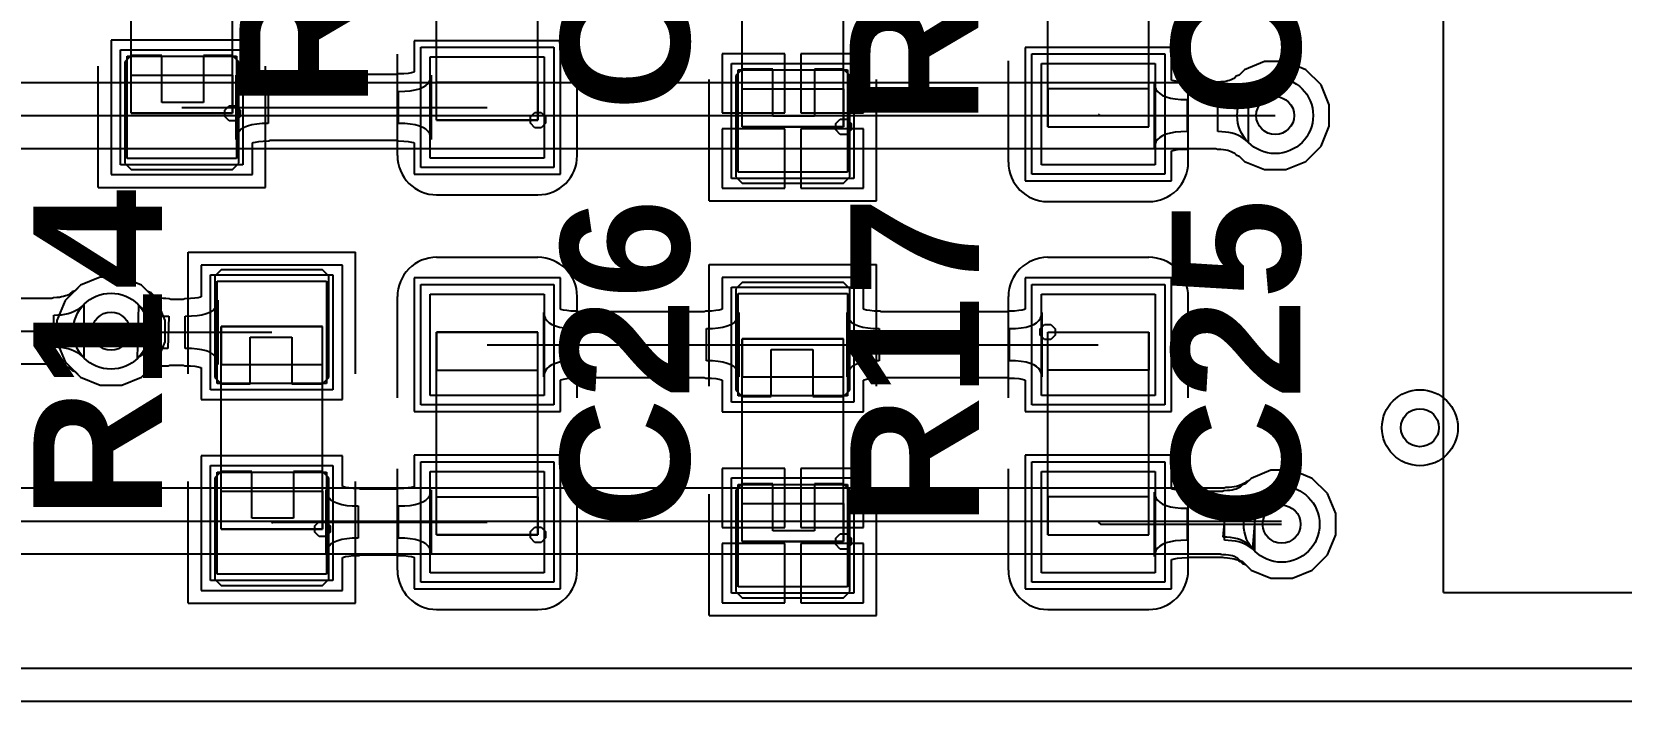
# Model space of a CAD drawing. Extents: x -53 to 82, y -68 to 38.
# Drawn here: x 44.79 to 57.34, y 0 to 5.28 of the extents above; entities that cross this region are included whole.
import ezdxf

# ---------------------------------------------------------------- set-up
doc = ezdxf.new("R2010")
doc.units = 0
for name, color, linetype in [('BOTTOM_LAYER', 5, 'CONTINUOUS'), ('KEEP-OUT_LAYER', 6, 'CONTINUOUS'), ('MECHANICAL_15', 56, 'CONTINUOUS'), ('TOP_LAYER', 1, 'CONTINUOUS'), ('TOP_OVERLAY', 2, 'CONTINUOUS'), ('TOP_PASTE', 8, 'CONTINUOUS'), ('TOP_SOLDER', 216, 'CONTINUOUS')]:
    doc.layers.add(name, color=color, linetype=linetype)
doc.styles.add('ARIAL_BOLD', font='', dxfattribs={"height": 0.2})
doc.styles.get('ARIAL_BOLD').set_extended_font_data('Arial', bold=True)

msp = doc.modelspace()

# ---------------------------------------------------------------- linework, layer by layer
at = {"layer": 'BOTTOM_LAYER'}
for p, q in [((54.525, 5.05), (54.368, 4.985)), ((54.695, 5.05), (54.525, 5.05)), ((54.852, 4.985), (54.695, 5.05)), ((54.236, 4.896), (54.22, 4.892)), ((54.25, 4.9), (54.236, 4.896)), ((54.262, 4.905), (54.25, 4.9)), ((54.273, 4.911), (54.262, 4.905)), ((54.282, 4.916), (54.273, 4.911)), ((54.29, 4.922), (54.282, 4.916)), ((54.302, 4.934), (54.29, 4.922)), ((54.326, 4.942), (54.302, 4.934)), ((54.368, 4.985), (54.326, 4.942)), ((54.972, 4.865), (54.852, 4.985)), ((54.142, 4.882), (31.039, 4.882)), ((54.154, 4.887), (54.142, 4.882)), ((54.181, 4.888), (54.154, 4.887)), ((54.202, 4.89), (54.181, 4.888)), ((54.22, 4.892), (54.202, 4.89)), ((54.271, 4.763), (54.296, 4.771)), ((54.296, 4.771), (54.319, 4.78)), ((54.319, 4.78), (54.34, 4.79)), ((54.34, 4.79), (54.36, 4.803)), ((54.36, 4.803), (54.379, 4.817)), ((54.379, 4.817), (54.396, 4.833)), ((54.396, 4.833), (54.396, 4.413)), ((55.037, 4.708), (54.972, 4.865)), ((54.158, 4.75), (54.189, 4.751)), ((54.158, 4.496), (54.158, 4.75)), ((54.189, 4.751), (54.218, 4.753)), ((54.218, 4.753), (54.245, 4.757)), ((54.245, 4.757), (54.271, 4.763)), ((55.037, 4.538), (55.037, 4.708)), ((30.277, 4.623), (54.61, 4.623)), ((54.972, 4.381), (55.037, 4.538)), ((54.189, 4.495), (54.158, 4.496)), ((54.218, 4.492), (54.189, 4.495)), ((54.245, 4.488), (54.218, 4.492)), ((54.271, 4.483), (54.245, 4.488)), ((54.296, 4.475), (54.271, 4.483)), ((54.319, 4.466), (54.296, 4.475)), ((54.34, 4.455), (54.319, 4.466)), ((54.36, 4.443), (54.34, 4.455)), ((54.379, 4.429), (54.36, 4.443)), ((54.396, 4.413), (54.379, 4.429)), ((31.039, 4.364), (54.142, 4.364)), ((54.142, 4.364), (54.154, 4.358)), ((54.154, 4.358), (54.181, 4.358)), ((54.181, 4.358), (54.202, 4.356)), ((54.202, 4.356), (54.22, 4.353)), ((54.22, 4.353), (54.236, 4.35)), ((54.236, 4.35), (54.25, 4.345)), ((54.25, 4.345), (54.262, 4.34)), ((54.262, 4.34), (54.273, 4.335)), ((54.273, 4.335), (54.282, 4.329)), ((54.282, 4.329), (54.29, 4.323)), ((54.29, 4.323), (54.302, 4.312)), ((54.302, 4.312), (54.326, 4.303)), ((54.326, 4.303), (54.368, 4.261)), ((54.852, 4.261), (54.972, 4.381)), ((54.368, 4.261), (54.525, 4.196)), ((54.525, 4.196), (54.695, 4.196)), ((54.695, 4.196), (54.852, 4.261)), ((45.173, 3.283), (45.131, 3.24)), ((45.33, 3.348), (45.173, 3.283)), ((45.5, 3.348), (45.33, 3.348)), ((45.657, 3.283), (45.5, 3.348)), ((45.777, 3.163), (45.657, 3.283)), ((44.947, 3.18), (38.379, 3.18)), ((44.96, 3.185), (44.947, 3.18)), ((44.986, 3.186), (44.96, 3.185)), ((45.007, 3.188), (44.986, 3.186)), ((45.025, 3.191), (45.007, 3.188)), ((45.041, 3.194), (45.025, 3.191)), ((45.055, 3.199), (45.041, 3.194)), ((45.068, 3.203), (45.055, 3.199)), ((45.078, 3.209), (45.068, 3.203)), ((45.087, 3.214), (45.078, 3.209)), ((45.095, 3.221), (45.087, 3.214)), ((45.108, 3.232), (45.095, 3.221)), ((45.131, 3.24), (45.108, 3.232)), ((45.842, 3.006), (45.777, 3.163)), ((44.963, 3.048), (44.994, 3.049)), ((44.963, 2.794), (44.963, 3.048)), ((44.994, 3.049), (45.023, 3.051)), ((45.023, 3.051), (45.05, 3.055)), ((45.05, 3.055), (45.076, 3.061)), ((45.076, 3.061), (45.101, 3.069)), ((45.101, 3.069), (45.124, 3.078)), ((45.124, 3.078), (45.145, 3.089)), ((45.145, 3.089), (45.165, 3.101)), ((45.165, 3.101), (45.184, 3.115)), ((45.184, 3.115), (45.201, 3.131)), ((45.201, 3.131), (45.201, 2.711)), ((38.379, 2.921), (45.415, 2.921)), ((45.842, 2.836), (45.842, 3.006)), ((44.994, 2.793), (44.963, 2.794)), ((45.023, 2.791), (44.994, 2.793)), ((45.05, 2.787), (45.023, 2.791)), ((45.076, 2.781), (45.05, 2.787)), ((45.101, 2.773), (45.076, 2.781)), ((45.124, 2.764), (45.101, 2.773)), ((45.145, 2.753), (45.124, 2.764)), ((45.777, 2.679), (45.842, 2.836)), ((38.583, 2.662), (44.947, 2.662)), ((44.947, 2.662), (44.96, 2.657)), ((44.96, 2.657), (44.986, 2.656)), ((44.986, 2.656), (45.007, 2.654)), ((45.007, 2.654), (45.025, 2.651)), ((45.025, 2.651), (45.041, 2.648)), ((45.041, 2.648), (45.055, 2.643)), ((45.055, 2.643), (45.068, 2.639)), ((45.068, 2.639), (45.078, 2.633)), ((45.165, 2.741), (45.145, 2.753)), ((45.184, 2.727), (45.165, 2.741)), ((45.201, 2.711), (45.184, 2.727)), ((45.657, 2.559), (45.777, 2.679)), ((45.078, 2.633), (45.087, 2.628)), ((45.087, 2.628), (45.095, 2.621)), ((45.095, 2.621), (45.108, 2.61)), ((45.108, 2.61), (45.131, 2.602)), ((45.131, 2.602), (45.173, 2.559)), ((45.173, 2.559), (45.33, 2.494)), ((45.5, 2.494), (45.657, 2.559)), ((45.33, 2.494), (45.5, 2.494)), ((54.419, 1.759), (54.397, 1.737)), ((54.576, 1.824), (54.419, 1.759)), ((54.746, 1.824), (54.576, 1.824)), ((54.903, 1.759), (54.746, 1.824)), ((55.023, 1.639), (54.903, 1.759)), ((54.207, 1.681), (27.595, 1.681)), ((54.219, 1.687), (54.207, 1.681)), ((54.246, 1.687), (54.219, 1.687)), ((54.267, 1.689), (54.246, 1.687)), ((54.287, 1.692), (54.267, 1.689)), ((54.305, 1.695), (54.287, 1.692)), ((54.32, 1.7), (54.305, 1.695)), ((54.334, 1.704), (54.32, 1.7)), ((54.346, 1.71), (54.334, 1.704)), ((54.357, 1.716), (54.346, 1.71)), ((54.367, 1.722), (54.357, 1.716)), ((54.38, 1.732), (54.367, 1.722)), ((54.397, 1.737), (54.38, 1.732)), ((55.088, 1.482), (55.023, 1.639)), ((54.199, 1.295), (54.222, 1.549)), ((54.222, 1.549), (54.253, 1.55)), ((54.253, 1.55), (54.282, 1.552)), ((54.282, 1.552), (54.31, 1.556)), ((54.31, 1.556), (54.336, 1.561)), ((54.336, 1.561), (54.361, 1.568)), ((54.361, 1.568), (54.384, 1.576)), ((54.384, 1.576), (54.407, 1.586)), ((54.407, 1.586), (54.428, 1.597)), ((54.428, 1.597), (54.447, 1.61)), ((54.465, 1.624), (54.43, 1.206)), ((54.447, 1.61), (54.465, 1.624)), ((27.488, 1.422), (54.661, 1.422)), ((55.088, 1.312), (55.088, 1.482)), ((54.229, 1.295), (54.199, 1.295)), ((54.258, 1.292), (54.229, 1.295)), ((54.285, 1.287), (54.258, 1.292)), ((54.311, 1.281), (54.285, 1.287)), ((54.335, 1.273), (54.311, 1.281)), ((54.357, 1.263), (54.335, 1.273)), ((54.378, 1.252), (54.357, 1.263)), ((55.023, 1.155), (55.088, 1.312)), ((27.488, 1.163), (54.176, 1.163)), ((54.176, 1.163), (54.186, 1.159)), ((54.186, 1.159), (54.19, 1.16)), ((54.19, 1.16), (54.195, 1.158)), ((54.195, 1.158), (54.221, 1.157)), ((54.221, 1.157), (54.241, 1.155)), ((54.241, 1.155), (54.258, 1.153)), ((54.258, 1.153), (54.273, 1.149)), ((54.273, 1.149), (54.285, 1.145)), ((54.285, 1.145), (54.295, 1.14)), ((54.295, 1.14), (54.304, 1.135)), ((54.304, 1.135), (54.311, 1.13)), ((54.311, 1.13), (54.318, 1.125)), ((54.397, 1.238), (54.378, 1.252)), ((54.414, 1.223), (54.397, 1.238)), ((54.43, 1.206), (54.414, 1.223)), ((54.903, 1.035), (55.023, 1.155)), ((54.318, 1.125), (54.328, 1.113)), ((54.328, 1.113), (54.352, 1.102)), ((54.352, 1.102), (54.419, 1.035)), ((54.419, 1.035), (54.576, 0.97)), ((54.746, 0.97), (54.903, 1.035)), ((54.576, 0.97), (54.746, 0.97)), ((78.551, 0.259), (8.331, 0.259))]:
    msp.add_line(p, q, dxfattribs=at)
for centre, radius in [((54.61, 4.623), 0.3), ((54.61, 4.623), 0.15), ((45.415, 2.921), 0.3), ((45.415, 2.921), 0.15), ((55.753, 2.159), 0.3), ((55.753, 2.159), 0.15), ((54.661, 1.397), 0.3), ((54.661, 1.397), 0.15)]:
    msp.add_circle(centre, radius, dxfattribs=at)
at = {"layer": 'KEEP-OUT_LAYER'}
msp.add_line((3.022, 0), (78.551, 0), dxfattribs=at)
at = {"layer": 'MECHANICAL_15'}
for p, q in [((45.574, 4.641), (45.574, 6.241)), ((46.374, 4.641), (46.374, 6.241)), ((47.987, 4.587), (47.987, 6.187)), ((48.787, 4.587), (48.787, 6.187)), ((50.4, 4.534), (50.4, 6.134)), ((51.2, 4.534), (51.2, 6.134)), ((52.813, 4.534), (52.813, 6.134)), ((53.613, 4.534), (53.613, 6.134)), ((45.574, 4.641), (45.574, 4.941)), ((45.574, 4.941), (46.374, 4.941)), ((46.374, 4.941), (46.374, 4.641)), ((47.987, 4.587), (47.987, 4.887)), ((47.987, 4.887), (48.787, 4.887)), ((48.787, 4.887), (48.787, 4.587)), ((50.4, 4.534), (50.4, 4.834)), ((50.4, 4.834), (51.2, 4.834)), ((51.2, 4.834), (51.2, 4.534)), ((53.613, 4.834), (52.813, 4.834)), ((52.813, 4.834), (52.813, 4.534)), ((53.613, 4.534), (53.613, 4.834)), ((46.314, 4.665), (46.349, 4.701)), ((46.314, 4.616), (46.314, 4.665)), ((46.349, 4.701), (46.374, 4.701)), ((46.374, 4.701), (46.374, 4.701)), ((46.374, 4.701), (46.399, 4.701)), ((46.399, 4.701), (46.434, 4.665)), ((46.434, 4.665), (46.434, 4.616)), ((48.727, 4.612), (48.762, 4.647)), ((48.762, 4.647), (48.787, 4.647)), ((48.787, 4.647), (48.787, 4.647)), ((48.787, 4.647), (48.812, 4.647)), ((48.812, 4.647), (48.847, 4.612)), ((45.574, 4.641), (46.374, 4.641)), ((46.374, 4.641), (45.574, 4.641)), ((46.349, 4.581), (46.314, 4.616)), ((46.374, 4.581), (46.349, 4.581)), ((46.374, 4.641), (46.374, 4.641)), ((46.399, 4.581), (46.374, 4.581)), ((46.434, 4.616), (46.399, 4.581)), ((47.987, 4.587), (48.787, 4.587)), ((48.787, 4.587), (47.987, 4.587)), ((48.727, 4.562), (48.727, 4.612)), ((48.762, 4.527), (48.727, 4.562)), ((48.787, 4.527), (48.762, 4.527)), ((48.787, 4.587), (48.787, 4.587)), ((48.812, 4.527), (48.787, 4.527)), ((48.847, 4.562), (48.812, 4.527)), ((48.847, 4.612), (48.847, 4.562)), ((50.4, 4.534), (51.2, 4.534)), ((51.2, 4.534), (50.4, 4.534)), ((51.14, 4.559), (51.175, 4.594)), ((51.14, 4.509), (51.14, 4.559)), ((51.175, 4.594), (51.2, 4.594)), ((51.2, 4.594), (51.2, 4.594)), ((51.2, 4.594), (51.225, 4.594)), ((51.2, 4.534), (51.2, 4.534)), ((51.225, 4.594), (51.26, 4.559)), ((51.26, 4.559), (51.26, 4.509)), ((52.813, 4.534), (53.613, 4.534)), ((52.813, 4.534), (52.813, 4.534)), ((52.813, 4.534), (53.613, 4.534)), ((51.175, 4.474), (51.14, 4.509)), ((51.2, 4.474), (51.175, 4.474)), ((51.225, 4.474), (51.2, 4.474)), ((51.26, 4.509), (51.225, 4.474)), ((46.285, 2.959), (47.085, 2.959)), ((46.285, 1.359), (46.285, 2.959)), ((47.085, 2.959), (46.285, 2.959)), ((46.285, 2.959), (46.285, 2.659)), ((47.085, 1.359), (47.085, 2.959)), ((47.085, 2.959), (47.085, 2.959)), ((47.085, 2.659), (47.085, 2.959)), ((47.987, 1.314), (47.987, 2.914)), ((47.987, 2.914), (48.787, 2.914)), ((48.787, 2.914), (47.987, 2.914)), ((47.987, 2.914), (47.987, 2.614)), ((48.787, 1.314), (48.787, 2.914)), ((48.787, 2.914), (48.787, 2.914)), ((48.787, 2.614), (48.787, 2.914)), ((52.753, 2.939), (52.788, 2.974)), ((52.753, 2.89), (52.753, 2.939)), ((52.788, 2.854), (52.753, 2.89)), ((52.788, 2.974), (52.813, 2.974)), ((52.813, 2.974), (52.838, 2.974)), ((52.813, 2.914), (53.613, 2.914)), ((52.813, 1.314), (52.813, 2.914)), ((52.813, 2.914), (52.813, 2.914)), ((52.813, 2.914), (53.613, 2.914)), ((52.813, 2.614), (52.813, 2.914)), ((52.838, 2.974), (52.873, 2.939)), ((52.873, 2.89), (52.838, 2.854)), ((52.873, 2.939), (52.873, 2.89)), ((53.613, 1.314), (53.613, 2.914)), ((53.613, 2.914), (53.613, 2.614)), ((50.4, 2.861), (51.2, 2.861)), ((50.4, 1.261), (50.4, 2.861)), ((51.2, 2.861), (50.4, 2.861)), ((50.4, 2.861), (50.4, 2.561)), ((51.2, 1.261), (51.2, 2.861)), ((51.2, 2.861), (51.2, 2.861)), ((51.2, 2.561), (51.2, 2.861)), ((52.813, 2.854), (52.788, 2.854)), ((52.813, 2.854), (52.813, 2.854)), ((52.838, 2.854), (52.813, 2.854)), ((46.285, 2.659), (47.085, 2.659)), ((47.987, 2.614), (48.787, 2.614)), ((50.4, 2.561), (51.2, 2.561)), ((53.613, 2.614), (52.813, 2.614)), ((46.285, 1.359), (46.285, 1.659)), ((46.285, 1.659), (47.085, 1.659)), ((47.085, 1.659), (47.085, 1.359)), ((47.987, 1.314), (47.987, 1.614)), ((47.987, 1.614), (48.787, 1.614)), ((48.787, 1.614), (48.787, 1.314)), ((50.4, 1.261), (50.4, 1.561)), ((50.4, 1.561), (51.2, 1.561)), ((51.2, 1.561), (51.2, 1.261)), ((53.613, 1.614), (52.813, 1.614)), ((52.813, 1.614), (52.813, 1.314)), ((53.613, 1.314), (53.613, 1.614)), ((47.025, 1.384), (47.06, 1.419)), ((47.025, 1.334), (47.025, 1.384)), ((47.06, 1.419), (47.085, 1.419)), ((47.085, 1.419), (47.085, 1.419)), ((47.085, 1.419), (47.11, 1.419)), ((47.11, 1.419), (47.145, 1.384)), ((47.145, 1.384), (47.145, 1.334)), ((46.285, 1.359), (47.085, 1.359)), ((47.085, 1.359), (46.285, 1.359)), ((47.06, 1.299), (47.025, 1.334)), ((47.085, 1.299), (47.06, 1.299)), ((47.085, 1.359), (47.085, 1.359)), ((47.11, 1.299), (47.085, 1.299)), ((47.145, 1.334), (47.11, 1.299)), ((47.987, 1.314), (48.787, 1.314)), ((48.787, 1.314), (47.987, 1.314)), ((48.727, 1.339), (48.762, 1.374)), ((48.727, 1.289), (48.727, 1.339)), ((48.762, 1.254), (48.727, 1.289)), ((48.762, 1.374), (48.787, 1.374)), ((48.787, 1.374), (48.787, 1.374)), ((48.787, 1.374), (48.812, 1.374)), ((48.787, 1.314), (48.787, 1.314)), ((48.812, 1.374), (48.847, 1.339)), ((48.847, 1.289), (48.812, 1.254)), ((48.847, 1.339), (48.847, 1.289)), ((50.4, 1.261), (51.2, 1.261)), ((51.2, 1.261), (50.4, 1.261)), ((51.14, 1.286), (51.175, 1.321)), ((51.14, 1.236), (51.14, 1.286)), ((51.175, 1.321), (51.2, 1.321)), ((51.2, 1.321), (51.2, 1.321)), ((51.2, 1.321), (51.225, 1.321)), ((51.2, 1.261), (51.2, 1.261)), ((51.225, 1.321), (51.26, 1.286)), ((51.26, 1.286), (51.26, 1.236)), ((52.813, 1.314), (53.613, 1.314)), ((52.813, 1.314), (52.813, 1.314)), ((52.813, 1.314), (53.613, 1.314)), ((48.787, 1.254), (48.762, 1.254)), ((48.812, 1.254), (48.787, 1.254)), ((51.175, 1.201), (51.14, 1.236)), ((51.2, 1.201), (51.175, 1.201)), ((51.225, 1.201), (51.2, 1.201)), ((51.26, 1.236), (51.225, 1.201))]:
    msp.add_line(p, q, dxfattribs=at)
at = {"layer": 'TOP_LAYER'}
for p, q in [((46.533, 5.218), (45.415, 5.218)), ((45.415, 5.218), (45.415, 4.157)), ((46.533, 4.968), (46.533, 5.218)), ((48.964, 5.214), (47.81, 5.214)), ((47.81, 5.214), (47.81, 4.967)), ((48.964, 4.16), (48.964, 5.214)), ((53.79, 5.161), (52.636, 5.161)), ((52.636, 5.161), (52.636, 4.107)), ((53.79, 4.902), (53.79, 5.161)), ((45.542, 4.284), (45.542, 5.091)), ((45.542, 5.091), (46.406, 5.091)), ((46.406, 5.091), (46.406, 4.284)), ((47.937, 4.287), (47.937, 5.087)), ((47.937, 5.087), (48.837, 5.087)), ((48.837, 5.087), (48.837, 4.287)), ((50.736, 5.111), (50.241, 5.111)), ((50.241, 5.111), (50.241, 4.644)), ((50.736, 4.644), (50.736, 5.111)), ((51.359, 5.111), (50.863, 5.111)), ((50.863, 5.111), (50.863, 4.644)), ((51.359, 4.644), (51.359, 5.111)), ((52.763, 4.234), (52.763, 5.034)), ((52.763, 5.034), (53.663, 5.034)), ((53.663, 5.034), (53.663, 4.234)), ((54.525, 5.05), (54.368, 4.985)), ((54.695, 5.05), (54.525, 5.05)), ((54.852, 4.985), (54.695, 5.05)), ((46.403, 4.433), (46.403, 4.941)), ((46.403, 4.941), (46.405, 4.917)), ((46.405, 4.917), (46.413, 4.896)), ((46.533, 4.967), (46.533, 4.968)), ((46.538, 4.965), (46.533, 4.967)), ((46.557, 4.96), (46.538, 4.965)), ((46.583, 4.956), (46.557, 4.96)), ((46.617, 4.953), (46.583, 4.956)), ((46.661, 4.952), (46.617, 4.953)), ((46.673, 4.946), (46.661, 4.952)), ((47.67, 4.946), (46.673, 4.946)), ((47.682, 4.952), (47.67, 4.946)), ((47.727, 4.953), (47.682, 4.952)), ((47.761, 4.956), (47.727, 4.953)), ((47.788, 4.96), (47.761, 4.956)), ((47.807, 4.965), (47.788, 4.96)), ((47.81, 4.967), (47.807, 4.965)), ((47.933, 4.896), (47.941, 4.917)), ((47.941, 4.917), (47.943, 4.941)), ((47.943, 4.941), (47.943, 4.433)), ((50.368, 4.177), (50.368, 4.984)), ((50.368, 4.984), (51.232, 4.984)), ((51.232, 4.984), (51.232, 4.177)), ((53.793, 4.901), (53.79, 4.902)), ((53.812, 4.896), (53.793, 4.901)), ((54.236, 4.896), (54.22, 4.892)), ((54.25, 4.9), (54.236, 4.896)), ((54.262, 4.905), (54.25, 4.9)), ((54.273, 4.911), (54.262, 4.905)), ((54.282, 4.916), (54.273, 4.911)), ((54.29, 4.922), (54.282, 4.916)), ((54.302, 4.934), (54.29, 4.922)), ((54.326, 4.942), (54.302, 4.934)), ((54.368, 4.985), (54.326, 4.942)), ((54.972, 4.865), (54.852, 4.985)), ((46.413, 4.896), (46.426, 4.877)), ((46.426, 4.877), (46.444, 4.86)), ((46.444, 4.86), (46.466, 4.846)), ((46.466, 4.846), (46.494, 4.835)), ((46.494, 4.835), (46.527, 4.826)), ((46.527, 4.826), (46.566, 4.819)), ((46.566, 4.819), (46.609, 4.816)), ((46.609, 4.816), (46.657, 4.814)), ((46.657, 4.814), (46.657, 4.56)), ((47.686, 4.814), (47.735, 4.816)), ((47.686, 4.56), (47.686, 4.814)), ((47.735, 4.816), (47.779, 4.819)), ((47.779, 4.819), (47.817, 4.826)), ((47.817, 4.826), (47.851, 4.835)), ((47.851, 4.835), (47.879, 4.846)), ((47.879, 4.846), (47.902, 4.86)), ((47.902, 4.86), (47.92, 4.877)), ((47.92, 4.877), (47.933, 4.896)), ((53.657, 4.369), (53.657, 4.877)), ((53.657, 4.877), (53.659, 4.853)), ((53.659, 4.853), (53.667, 4.831)), ((53.667, 4.831), (53.68, 4.812)), ((53.68, 4.812), (53.698, 4.796)), ((53.698, 4.796), (53.721, 4.782)), ((53.721, 4.782), (53.749, 4.77)), ((53.839, 4.891), (53.812, 4.896)), ((53.873, 4.888), (53.839, 4.891)), ((53.918, 4.887), (53.873, 4.888)), ((53.93, 4.882), (53.918, 4.887)), ((54.142, 4.882), (53.93, 4.882)), ((54.154, 4.887), (54.142, 4.882)), ((54.181, 4.888), (54.154, 4.887)), ((54.202, 4.89), (54.181, 4.888)), ((54.22, 4.892), (54.202, 4.89)), ((54.271, 4.763), (54.296, 4.771)), ((54.296, 4.771), (54.319, 4.78)), ((54.319, 4.78), (54.34, 4.79)), ((54.34, 4.79), (54.36, 4.803)), ((54.36, 4.803), (54.379, 4.817)), ((54.379, 4.817), (54.396, 4.833)), ((54.396, 4.833), (54.396, 4.413)), ((55.037, 4.708), (54.972, 4.865)), ((45.974, 4.687), (48.387, 4.687)), ((53.749, 4.77), (53.783, 4.761)), ((53.783, 4.761), (53.821, 4.755)), ((53.821, 4.755), (53.865, 4.751)), ((53.865, 4.751), (53.914, 4.75)), ((53.914, 4.75), (53.914, 4.496)), ((54.158, 4.75), (54.189, 4.751)), ((54.158, 4.496), (54.158, 4.75)), ((54.189, 4.751), (54.218, 4.753)), ((54.218, 4.753), (54.245, 4.757)), ((54.245, 4.757), (54.271, 4.763)), ((55.037, 4.538), (55.037, 4.708)), ((46.466, 4.529), (46.444, 4.515)), ((46.494, 4.54), (46.466, 4.529)), ((46.527, 4.549), (46.494, 4.54)), ((46.566, 4.555), (46.527, 4.549)), ((46.609, 4.559), (46.566, 4.555)), ((46.657, 4.56), (46.609, 4.559)), ((47.735, 4.559), (47.686, 4.56)), ((47.779, 4.555), (47.735, 4.559)), ((47.817, 4.549), (47.779, 4.555)), ((47.851, 4.54), (47.817, 4.549)), ((47.879, 4.529), (47.851, 4.54)), ((47.902, 4.515), (47.879, 4.529)), ((50.241, 4.644), (50.736, 4.644)), ((50.863, 4.644), (51.359, 4.644)), ((53.213, 4.634), (53.224, 4.623)), ((53.224, 4.623), (54.61, 4.623)), ((54.972, 4.381), (55.037, 4.538)), ((46.405, 4.457), (46.403, 4.433)), ((46.413, 4.479), (46.405, 4.457)), ((46.426, 4.498), (46.413, 4.479)), ((46.444, 4.515), (46.426, 4.498)), ((46.533, 4.407), (46.538, 4.41)), ((46.533, 4.157), (46.533, 4.407)), ((46.533, 4.407), (46.533, 4.407)), ((46.538, 4.41), (46.557, 4.414)), ((46.557, 4.414), (46.583, 4.419)), ((46.583, 4.419), (46.617, 4.422)), ((46.617, 4.422), (46.661, 4.423)), ((46.661, 4.423), (46.673, 4.428)), ((46.673, 4.428), (47.67, 4.428)), ((47.67, 4.428), (47.682, 4.423)), ((47.682, 4.423), (47.727, 4.422)), ((47.727, 4.422), (47.761, 4.419)), ((47.761, 4.419), (47.788, 4.414)), ((47.788, 4.414), (47.807, 4.409)), ((47.807, 4.409), (47.81, 4.408)), ((47.81, 4.408), (47.81, 4.16)), ((47.92, 4.498), (47.902, 4.515)), ((47.933, 4.479), (47.92, 4.498)), ((47.941, 4.457), (47.933, 4.479)), ((47.943, 4.433), (47.941, 4.457)), ((50.736, 4.517), (50.241, 4.517)), ((50.241, 4.517), (50.241, 4.05)), ((50.736, 4.05), (50.736, 4.517)), ((51.359, 4.517), (50.863, 4.517)), ((50.863, 4.517), (50.863, 4.05)), ((51.359, 4.05), (51.359, 4.517)), ((53.667, 4.415), (53.659, 4.393)), ((53.68, 4.434), (53.667, 4.415)), ((53.698, 4.45), (53.68, 4.434)), ((53.721, 4.464), (53.698, 4.45)), ((53.749, 4.475), (53.721, 4.464)), ((53.783, 4.484), (53.749, 4.475)), ((53.821, 4.491), (53.783, 4.484)), ((53.865, 4.495), (53.821, 4.491)), ((53.914, 4.496), (53.865, 4.495)), ((54.189, 4.495), (54.158, 4.496)), ((54.218, 4.492), (54.189, 4.495)), ((54.245, 4.488), (54.218, 4.492)), ((54.271, 4.483), (54.245, 4.488)), ((54.296, 4.475), (54.271, 4.483)), ((54.319, 4.466), (54.296, 4.475)), ((54.34, 4.455), (54.319, 4.466)), ((54.36, 4.443), (54.34, 4.455)), ((54.379, 4.429), (54.36, 4.443)), ((54.396, 4.413), (54.379, 4.429)), ((46.406, 4.284), (45.542, 4.284)), ((48.837, 4.287), (47.937, 4.287)), ((53.659, 4.393), (53.657, 4.369)), ((53.79, 4.344), (53.793, 4.345)), ((53.79, 4.107), (53.79, 4.344)), ((53.793, 4.345), (53.812, 4.35)), ((53.812, 4.35), (53.839, 4.354)), ((53.839, 4.354), (53.873, 4.357)), ((53.873, 4.357), (53.918, 4.358)), ((53.918, 4.358), (53.93, 4.364)), ((53.93, 4.364), (54.142, 4.364)), ((54.142, 4.364), (54.154, 4.358)), ((54.154, 4.358), (54.181, 4.358)), ((54.181, 4.358), (54.202, 4.356)), ((54.202, 4.356), (54.22, 4.353)), ((54.22, 4.353), (54.236, 4.35)), ((54.236, 4.35), (54.25, 4.345)), ((54.25, 4.345), (54.262, 4.34)), ((54.262, 4.34), (54.273, 4.335)), ((54.273, 4.335), (54.282, 4.329)), ((54.282, 4.329), (54.29, 4.323)), ((54.29, 4.323), (54.302, 4.312)), ((54.302, 4.312), (54.326, 4.303)), ((54.326, 4.303), (54.368, 4.261)), ((54.852, 4.261), (54.972, 4.381)), ((45.415, 4.157), (46.533, 4.157)), ((47.81, 4.16), (48.964, 4.16)), ((51.232, 4.177), (50.368, 4.177)), ((53.663, 4.234), (52.763, 4.234)), ((54.368, 4.261), (54.525, 4.196)), ((54.525, 4.196), (54.695, 4.196)), ((54.695, 4.196), (54.852, 4.261)), ((50.241, 4.05), (50.736, 4.05)), ((50.863, 4.05), (51.359, 4.05)), ((52.636, 4.107), (53.79, 4.107)), ((47.244, 3.443), (46.126, 3.443)), ((46.126, 3.443), (46.126, 3.192)), ((47.244, 2.382), (47.244, 3.443)), ((45.173, 3.283), (45.053, 3.163)), ((45.33, 3.348), (45.173, 3.283)), ((45.5, 3.348), (45.33, 3.348)), ((45.657, 3.283), (45.5, 3.348)), ((45.707, 3.233), (45.657, 3.283)), ((46.253, 2.509), (46.253, 3.316)), ((46.253, 3.316), (47.117, 3.316)), ((47.117, 3.316), (47.117, 2.509)), ((48.964, 3.341), (47.81, 3.341)), ((47.81, 3.341), (47.81, 2.287)), ((48.964, 3.095), (48.964, 3.341)), ((51.359, 3.345), (50.241, 3.345)), ((50.241, 3.345), (50.241, 3.094)), ((51.359, 3.095), (51.359, 3.345)), ((53.79, 3.341), (52.636, 3.341)), ((52.636, 3.341), (52.636, 3.095)), ((53.79, 2.287), (53.79, 3.341)), ((45.053, 3.163), (44.988, 3.006)), ((45.732, 3.223), (45.707, 3.233)), ((45.743, 3.212), (45.732, 3.223)), ((45.751, 3.206), (45.743, 3.212)), ((45.759, 3.2), (45.751, 3.206)), ((45.769, 3.195), (45.759, 3.2)), ((45.781, 3.19), (45.769, 3.195)), ((45.794, 3.186), (45.781, 3.19)), ((45.81, 3.182), (45.794, 3.186)), ((45.828, 3.179), (45.81, 3.182)), ((45.848, 3.178), (45.828, 3.179)), ((45.875, 3.177), (45.848, 3.178)), ((45.887, 3.171), (45.875, 3.177)), ((45.875, 3.177), (45.875, 3.177)), ((45.875, 3.177), (45.875, 3.177)), ((45.986, 3.171), (45.887, 3.171)), ((45.999, 3.177), (45.986, 3.171)), ((46.043, 3.178), (45.999, 3.177)), ((46.078, 3.181), (46.043, 3.178)), ((46.104, 3.185), (46.078, 3.181)), ((46.123, 3.19), (46.104, 3.185)), ((46.126, 3.192), (46.123, 3.19)), ((46.249, 3.121), (46.257, 3.142)), ((46.257, 3.142), (46.259, 3.166)), ((46.259, 3.166), (46.259, 2.658)), ((47.937, 2.414), (47.937, 3.214)), ((47.937, 3.214), (48.837, 3.214)), ((48.837, 3.214), (48.837, 2.414)), ((50.368, 2.411), (50.368, 3.218)), ((50.368, 3.218), (51.232, 3.218)), ((51.232, 3.218), (51.232, 2.411)), ((52.763, 2.414), (52.763, 3.214)), ((52.763, 3.214), (53.663, 3.214)), ((53.663, 3.214), (53.663, 2.414)), ((45.623, 2.705), (45.635, 3.125)), ((45.635, 3.125), (45.652, 3.109)), ((45.652, 3.109), (45.67, 3.094)), ((45.67, 3.094), (45.69, 3.081)), ((45.69, 3.081), (45.711, 3.07)), ((45.711, 3.07), (45.734, 3.061)), ((45.734, 3.061), (45.758, 3.053)), ((45.758, 3.053), (45.784, 3.047)), ((45.784, 3.047), (45.811, 3.043)), ((45.811, 3.043), (45.84, 3.04)), ((45.84, 3.04), (45.871, 3.039)), ((45.871, 3.039), (45.863, 2.785)), ((46.002, 3.039), (46.051, 3.041)), ((46.002, 2.785), (46.002, 3.039)), ((46.051, 3.041), (46.095, 3.044)), ((46.095, 3.044), (46.133, 3.051)), ((46.133, 3.051), (46.167, 3.06)), ((46.167, 3.06), (46.195, 3.071)), ((46.195, 3.071), (46.218, 3.085)), ((46.218, 3.085), (46.236, 3.102)), ((46.236, 3.102), (46.249, 3.121)), ((48.834, 2.56), (48.834, 3.068)), ((48.834, 3.068), (48.836, 3.044)), ((48.836, 3.044), (48.844, 3.023)), ((48.844, 3.023), (48.857, 3.004)), ((48.964, 3.094), (48.964, 3.095)), ((48.969, 3.092), (48.964, 3.094)), ((48.988, 3.087), (48.969, 3.092)), ((49.014, 3.083), (48.988, 3.087)), ((49.048, 3.08), (49.014, 3.083)), ((49.092, 3.079), (49.048, 3.08)), ((49.104, 3.073), (49.092, 3.079)), ((50.101, 3.073), (49.104, 3.073)), ((50.113, 3.079), (50.101, 3.073)), ((50.158, 3.08), (50.113, 3.079)), ((50.192, 3.083), (50.158, 3.08)), ((50.219, 3.087), (50.192, 3.083)), ((50.238, 3.092), (50.219, 3.087)), ((50.241, 3.094), (50.238, 3.092)), ((50.351, 3.004), (50.364, 3.023)), ((50.364, 3.023), (50.372, 3.044)), ((50.372, 3.044), (50.374, 3.068)), ((50.374, 3.068), (50.374, 2.56)), ((51.229, 2.56), (51.229, 3.068)), ((51.229, 3.068), (51.231, 3.044)), ((51.231, 3.044), (51.239, 3.023)), ((51.239, 3.023), (51.252, 3.004)), ((51.359, 3.094), (51.359, 3.095)), ((51.364, 3.092), (51.359, 3.094)), ((51.383, 3.087), (51.364, 3.092)), ((51.409, 3.083), (51.383, 3.087)), ((51.443, 3.08), (51.409, 3.083)), ((51.487, 3.079), (51.443, 3.08)), ((51.499, 3.073), (51.487, 3.079)), ((52.496, 3.073), (51.499, 3.073)), ((52.508, 3.079), (52.496, 3.073)), ((52.552, 3.08), (52.508, 3.079)), ((52.586, 3.083), (52.552, 3.08)), ((52.612, 3.087), (52.586, 3.083)), ((52.631, 3.092), (52.612, 3.087)), ((52.636, 3.094), (52.631, 3.092)), ((52.636, 3.095), (52.636, 3.094)), ((52.743, 3.004), (52.756, 3.023)), ((52.756, 3.023), (52.764, 3.044)), ((52.764, 3.044), (52.766, 3.068)), ((52.766, 3.068), (52.766, 2.56)), ((44.988, 3.006), (44.988, 2.836)), ((45.415, 2.921), (45.424, 2.912)), ((45.424, 2.912), (46.685, 2.912)), ((48.857, 3.004), (48.875, 2.987)), ((48.875, 2.987), (48.897, 2.973)), ((48.897, 2.973), (48.925, 2.962)), ((48.925, 2.962), (48.958, 2.953)), ((48.958, 2.953), (48.997, 2.946)), ((48.997, 2.946), (49.04, 2.943)), ((49.04, 2.943), (49.088, 2.941)), ((49.088, 2.941), (49.088, 2.687)), ((50.117, 2.941), (50.166, 2.943)), ((50.117, 2.687), (50.117, 2.941)), ((50.166, 2.943), (50.21, 2.946)), ((50.21, 2.946), (50.248, 2.953)), ((50.248, 2.953), (50.282, 2.962)), ((50.282, 2.962), (50.31, 2.973)), ((50.31, 2.973), (50.333, 2.987)), ((50.333, 2.987), (50.351, 3.004)), ((51.252, 3.004), (51.27, 2.987)), ((51.27, 2.987), (51.292, 2.973)), ((51.292, 2.973), (51.32, 2.962)), ((51.32, 2.962), (51.353, 2.953)), ((51.353, 2.953), (51.392, 2.946)), ((51.392, 2.946), (51.435, 2.943)), ((51.435, 2.943), (51.483, 2.941)), ((51.483, 2.941), (51.483, 2.687)), ((52.512, 2.941), (52.56, 2.943)), ((52.512, 2.687), (52.512, 2.941)), ((52.56, 2.943), (52.603, 2.946)), ((52.603, 2.946), (52.642, 2.953)), ((52.642, 2.953), (52.675, 2.962)), ((52.675, 2.962), (52.703, 2.973)), ((52.703, 2.973), (52.725, 2.987)), ((52.725, 2.987), (52.743, 3.004)), ((44.988, 2.836), (45.053, 2.679)), ((45.725, 2.765), (45.702, 2.756)), ((45.75, 2.772), (45.725, 2.765)), ((45.776, 2.778), (45.75, 2.772)), ((45.803, 2.782), (45.776, 2.778)), ((45.832, 2.785), (45.803, 2.782)), ((45.863, 2.785), (45.832, 2.785)), ((46.051, 2.784), (46.002, 2.785)), ((46.095, 2.78), (46.051, 2.784)), ((46.133, 2.774), (46.095, 2.78)), ((46.167, 2.765), (46.133, 2.774)), ((46.195, 2.754), (46.167, 2.765)), ((48.387, 2.814), (50.8, 2.814)), ((50.8, 2.814), (53.213, 2.814)), ((45.053, 2.679), (45.173, 2.559)), ((45.641, 2.72), (45.623, 2.705)), ((45.66, 2.734), (45.641, 2.72)), ((45.68, 2.746), (45.66, 2.734)), ((45.702, 2.756), (45.68, 2.746)), ((45.769, 2.635), (45.783, 2.639)), ((45.783, 2.639), (45.8, 2.643)), ((45.8, 2.643), (45.819, 2.646)), ((45.819, 2.646), (45.84, 2.647)), ((45.84, 2.647), (45.866, 2.648)), ((45.866, 2.648), (45.879, 2.653)), ((45.879, 2.653), (45.986, 2.653)), ((45.986, 2.653), (45.999, 2.648)), ((45.999, 2.648), (46.043, 2.647)), ((46.043, 2.647), (46.078, 2.644)), ((46.078, 2.644), (46.104, 2.639)), ((46.104, 2.639), (46.123, 2.634)), ((46.218, 2.74), (46.195, 2.754)), ((46.236, 2.723), (46.218, 2.74)), ((46.249, 2.704), (46.236, 2.723)), ((46.257, 2.682), (46.249, 2.704)), ((46.259, 2.658), (46.257, 2.682)), ((48.875, 2.642), (48.857, 2.625)), ((48.897, 2.656), (48.875, 2.642)), ((48.925, 2.667), (48.897, 2.656)), ((48.958, 2.676), (48.925, 2.667)), ((48.997, 2.682), (48.958, 2.676)), ((49.04, 2.686), (48.997, 2.682)), ((49.088, 2.687), (49.04, 2.686)), ((50.166, 2.686), (50.117, 2.687)), ((50.21, 2.682), (50.166, 2.686)), ((50.248, 2.676), (50.21, 2.682)), ((50.282, 2.667), (50.248, 2.676)), ((50.31, 2.656), (50.282, 2.667)), ((50.333, 2.642), (50.31, 2.656)), ((50.351, 2.625), (50.333, 2.642)), ((51.27, 2.642), (51.252, 2.625)), ((51.292, 2.656), (51.27, 2.642)), ((51.32, 2.667), (51.292, 2.656)), ((51.353, 2.676), (51.32, 2.667)), ((51.392, 2.682), (51.353, 2.676)), ((51.435, 2.686), (51.392, 2.682)), ((51.483, 2.687), (51.435, 2.686)), ((52.56, 2.686), (52.512, 2.687)), ((52.603, 2.682), (52.56, 2.686)), ((52.642, 2.676), (52.603, 2.682)), ((52.675, 2.667), (52.642, 2.676)), ((52.703, 2.656), (52.675, 2.667)), ((52.725, 2.642), (52.703, 2.656)), ((52.743, 2.625), (52.725, 2.642)), ((45.173, 2.559), (45.33, 2.494)), ((45.5, 2.494), (45.657, 2.559)), ((45.657, 2.559), (45.692, 2.594)), ((45.692, 2.594), (45.714, 2.602)), ((45.714, 2.602), (45.727, 2.613)), ((45.727, 2.613), (45.735, 2.619)), ((45.735, 2.619), (45.745, 2.625)), ((45.745, 2.625), (45.756, 2.63)), ((45.756, 2.63), (45.769, 2.635)), ((46.123, 2.634), (46.126, 2.633)), ((46.126, 2.633), (46.126, 2.382)), ((48.836, 2.584), (48.834, 2.56)), ((48.844, 2.606), (48.836, 2.584)), ((48.857, 2.625), (48.844, 2.606)), ((48.964, 2.534), (48.969, 2.537)), ((48.964, 2.287), (48.964, 2.534)), ((48.964, 2.534), (48.964, 2.534)), ((48.969, 2.537), (48.988, 2.541)), ((48.988, 2.541), (49.014, 2.546)), ((49.014, 2.546), (49.048, 2.549)), ((49.048, 2.549), (49.092, 2.55)), ((49.092, 2.55), (49.104, 2.555)), ((49.104, 2.555), (50.101, 2.555)), ((50.101, 2.555), (50.113, 2.55)), ((50.113, 2.55), (50.158, 2.549)), ((50.158, 2.549), (50.192, 2.546)), ((50.192, 2.546), (50.219, 2.541)), ((50.219, 2.541), (50.238, 2.536)), ((50.238, 2.536), (50.241, 2.535)), ((50.241, 2.535), (50.241, 2.284)), ((50.364, 2.606), (50.351, 2.625)), ((50.372, 2.584), (50.364, 2.606)), ((50.374, 2.56), (50.372, 2.584)), ((51.231, 2.584), (51.229, 2.56)), ((51.239, 2.606), (51.231, 2.584)), ((51.252, 2.625), (51.239, 2.606)), ((51.359, 2.534), (51.364, 2.537)), ((51.359, 2.284), (51.359, 2.534)), ((51.359, 2.534), (51.359, 2.534)), ((51.364, 2.537), (51.383, 2.541)), ((51.383, 2.541), (51.409, 2.546)), ((51.409, 2.546), (51.443, 2.549)), ((51.443, 2.549), (51.487, 2.55)), ((51.487, 2.55), (51.499, 2.555)), ((51.499, 2.555), (52.496, 2.555)), ((52.496, 2.555), (52.508, 2.55)), ((52.508, 2.55), (52.552, 2.549)), ((52.552, 2.549), (52.586, 2.546)), ((52.586, 2.546), (52.612, 2.541)), ((52.612, 2.541), (52.631, 2.537)), ((52.631, 2.537), (52.636, 2.534)), ((52.636, 2.534), (52.636, 2.534)), ((52.636, 2.534), (52.636, 2.287)), ((52.756, 2.606), (52.743, 2.625)), ((52.764, 2.584), (52.756, 2.606)), ((52.766, 2.56), (52.764, 2.584)), ((45.33, 2.494), (45.5, 2.494)), ((47.117, 2.509), (46.253, 2.509)), ((48.837, 2.414), (47.937, 2.414)), ((51.232, 2.411), (50.368, 2.411)), ((53.663, 2.414), (52.763, 2.414)), ((46.126, 2.382), (47.244, 2.382)), ((47.81, 2.287), (48.964, 2.287)), ((50.241, 2.284), (51.359, 2.284)), ((52.636, 2.287), (53.79, 2.287)), ((47.244, 1.936), (46.126, 1.936)), ((46.126, 1.936), (46.126, 0.875)), ((47.244, 1.695), (47.244, 1.936)), ((48.964, 1.941), (47.81, 1.941)), ((47.81, 1.941), (47.81, 1.693)), ((48.964, 0.887), (48.964, 1.941)), ((53.79, 1.941), (52.636, 1.941)), ((52.636, 1.941), (52.636, 0.887)), ((53.79, 1.676), (53.79, 1.941)), ((46.253, 1.002), (46.253, 1.809)), ((46.253, 1.809), (47.117, 1.809)), ((47.117, 1.809), (47.117, 1.002)), ((47.937, 1.014), (47.937, 1.814)), ((47.937, 1.814), (48.837, 1.814)), ((48.837, 1.814), (48.837, 1.014)), ((50.736, 1.838), (50.241, 1.838)), ((50.241, 1.838), (50.241, 1.371)), ((50.736, 1.371), (50.736, 1.838)), ((51.359, 1.838), (50.863, 1.838)), ((50.863, 1.838), (50.863, 1.371)), ((51.359, 1.371), (51.359, 1.838)), ((52.763, 1.014), (52.763, 1.814)), ((52.763, 1.814), (53.663, 1.814)), ((53.663, 1.814), (53.663, 1.014)), ((54.419, 1.759), (54.376, 1.716)), ((54.576, 1.824), (54.419, 1.759)), ((54.746, 1.824), (54.576, 1.824)), ((54.903, 1.759), (54.746, 1.824)), ((55.023, 1.639), (54.903, 1.759)), ((47.114, 1.16), (47.114, 1.668)), ((47.114, 1.668), (47.117, 1.644)), ((47.117, 1.644), (47.124, 1.623)), ((47.245, 1.694), (47.244, 1.695)), ((47.25, 1.692), (47.245, 1.694)), ((47.268, 1.687), (47.25, 1.692)), ((47.294, 1.683), (47.268, 1.687)), ((47.328, 1.68), (47.294, 1.683)), ((47.372, 1.679), (47.328, 1.68)), ((47.384, 1.673), (47.372, 1.679)), ((47.67, 1.673), (47.384, 1.673)), ((47.682, 1.679), (47.67, 1.673)), ((47.727, 1.68), (47.682, 1.679)), ((47.761, 1.683), (47.727, 1.68)), ((47.788, 1.687), (47.761, 1.683)), ((47.807, 1.692), (47.788, 1.687)), ((47.81, 1.693), (47.807, 1.692)), ((47.933, 1.623), (47.941, 1.644)), ((47.941, 1.644), (47.943, 1.668)), ((47.943, 1.668), (47.943, 1.16)), ((50.368, 0.904), (50.368, 1.711)), ((50.368, 1.711), (51.232, 1.711)), ((51.232, 1.711), (51.232, 0.904)), ((53.657, 1.143), (53.657, 1.651)), ((53.657, 1.651), (53.659, 1.627)), ((53.793, 1.675), (53.79, 1.676)), ((53.812, 1.67), (53.793, 1.675)), ((53.839, 1.666), (53.812, 1.67)), ((53.873, 1.663), (53.839, 1.666)), ((53.918, 1.661), (53.873, 1.663)), ((53.93, 1.656), (53.918, 1.661)), ((54.193, 1.656), (53.93, 1.656)), ((54.205, 1.661), (54.193, 1.656)), ((54.232, 1.662), (54.205, 1.661)), ((54.252, 1.664), (54.232, 1.662)), ((54.271, 1.667), (54.252, 1.664)), ((54.287, 1.67), (54.271, 1.667)), ((54.301, 1.675), (54.287, 1.67)), ((54.313, 1.679), (54.301, 1.675)), ((54.324, 1.685), (54.313, 1.679)), ((54.333, 1.69), (54.324, 1.685)), ((54.341, 1.697), (54.333, 1.69)), ((54.353, 1.708), (54.341, 1.697)), ((54.376, 1.716), (54.353, 1.708)), ((55.088, 1.482), (55.023, 1.639)), ((47.124, 1.623), (47.137, 1.604)), ((47.137, 1.604), (47.155, 1.587)), ((47.155, 1.587), (47.178, 1.573)), ((47.178, 1.573), (47.206, 1.562)), ((47.206, 1.562), (47.239, 1.553)), ((47.239, 1.553), (47.277, 1.546)), ((47.277, 1.546), (47.32, 1.543)), ((47.32, 1.543), (47.368, 1.541)), ((47.368, 1.541), (47.368, 1.287)), ((47.686, 1.541), (47.735, 1.543)), ((47.686, 1.287), (47.686, 1.541)), ((47.735, 1.543), (47.779, 1.546)), ((47.779, 1.546), (47.817, 1.553)), ((47.817, 1.553), (47.851, 1.562)), ((47.851, 1.562), (47.879, 1.573)), ((47.879, 1.573), (47.902, 1.587)), ((47.902, 1.587), (47.92, 1.604)), ((47.92, 1.604), (47.933, 1.623)), ((53.659, 1.627), (53.667, 1.605)), ((53.667, 1.605), (53.68, 1.586)), ((53.68, 1.586), (53.698, 1.57)), ((53.698, 1.57), (53.721, 1.556)), ((53.721, 1.556), (53.749, 1.544)), ((53.749, 1.544), (53.783, 1.535)), ((53.783, 1.535), (53.821, 1.529)), ((53.821, 1.529), (53.865, 1.525)), ((53.865, 1.525), (53.914, 1.524)), ((53.914, 1.524), (53.914, 1.27)), ((54.209, 1.524), (54.239, 1.525)), ((54.209, 1.27), (54.209, 1.524)), ((54.239, 1.525), (54.268, 1.527)), ((54.268, 1.527), (54.296, 1.531)), ((54.296, 1.531), (54.322, 1.537)), ((54.322, 1.537), (54.346, 1.545)), ((54.346, 1.545), (54.37, 1.554)), ((54.37, 1.554), (54.391, 1.565)), ((54.391, 1.565), (54.411, 1.577)), ((54.411, 1.577), (54.43, 1.591)), ((54.43, 1.591), (54.447, 1.607)), ((54.447, 1.607), (54.447, 1.187)), ((46.685, 1.406), (46.694, 1.414)), ((46.694, 1.414), (48.387, 1.414)), ((53.213, 1.414), (53.23, 1.397)), ((53.23, 1.397), (54.661, 1.397)), ((55.088, 1.312), (55.088, 1.482)), ((47.178, 1.256), (47.155, 1.242)), ((47.206, 1.267), (47.178, 1.256)), ((47.239, 1.276), (47.206, 1.267)), ((47.277, 1.282), (47.239, 1.276)), ((47.32, 1.286), (47.277, 1.282)), ((47.368, 1.287), (47.32, 1.286)), ((47.735, 1.286), (47.686, 1.287)), ((47.779, 1.282), (47.735, 1.286)), ((47.817, 1.276), (47.779, 1.282)), ((47.851, 1.267), (47.817, 1.276)), ((47.879, 1.256), (47.851, 1.267)), ((47.902, 1.242), (47.879, 1.256)), ((50.241, 1.371), (50.736, 1.371)), ((50.863, 1.371), (51.359, 1.371)), ((53.783, 1.259), (53.749, 1.25)), ((53.821, 1.265), (53.783, 1.259)), ((53.865, 1.269), (53.821, 1.265)), ((53.914, 1.27), (53.865, 1.269)), ((54.239, 1.269), (54.209, 1.27)), ((54.268, 1.267), (54.239, 1.269)), ((54.296, 1.263), (54.268, 1.267)), ((54.322, 1.257), (54.296, 1.263)), ((54.346, 1.249), (54.322, 1.257)), ((55.023, 1.155), (55.088, 1.312)), ((47.117, 1.184), (47.114, 1.16)), ((47.124, 1.206), (47.117, 1.184)), ((47.137, 1.225), (47.124, 1.206)), ((47.155, 1.242), (47.137, 1.225)), ((47.244, 0.875), (47.244, 1.134)), ((47.244, 1.134), (47.245, 1.134)), ((47.245, 1.134), (47.25, 1.136)), ((47.25, 1.136), (47.268, 1.141)), ((47.268, 1.141), (47.294, 1.146)), ((47.294, 1.146), (47.328, 1.149)), ((47.328, 1.149), (47.372, 1.15)), ((47.372, 1.15), (47.384, 1.155)), ((47.384, 1.155), (47.67, 1.155)), ((47.67, 1.155), (47.682, 1.15)), ((47.682, 1.15), (47.727, 1.149)), ((47.727, 1.149), (47.761, 1.146)), ((47.761, 1.146), (47.788, 1.141)), ((47.788, 1.141), (47.807, 1.136)), ((47.807, 1.136), (47.81, 1.135)), ((47.81, 1.135), (47.81, 0.887)), ((47.92, 1.225), (47.902, 1.242)), ((47.933, 1.206), (47.92, 1.225)), ((47.941, 1.184), (47.933, 1.206)), ((47.943, 1.16), (47.941, 1.184)), ((50.736, 1.244), (50.241, 1.244)), ((50.241, 1.244), (50.241, 0.777)), ((50.736, 0.777), (50.736, 1.244)), ((51.359, 1.244), (50.863, 1.244)), ((50.863, 1.244), (50.863, 0.777)), ((51.359, 0.777), (51.359, 1.244)), ((53.659, 1.167), (53.657, 1.143)), ((53.667, 1.189), (53.659, 1.167)), ((53.68, 1.208), (53.667, 1.189)), ((53.698, 1.224), (53.68, 1.208)), ((53.721, 1.238), (53.698, 1.224)), ((53.749, 1.25), (53.721, 1.238)), ((53.839, 1.128), (53.873, 1.131)), ((53.873, 1.131), (53.918, 1.133)), ((53.918, 1.133), (53.93, 1.138)), ((53.93, 1.138), (54.193, 1.138)), ((54.193, 1.138), (54.205, 1.133)), ((54.205, 1.133), (54.232, 1.132)), ((54.232, 1.132), (54.252, 1.13)), ((54.252, 1.13), (54.271, 1.127)), ((54.37, 1.24), (54.346, 1.249)), ((54.391, 1.229), (54.37, 1.24)), ((54.411, 1.217), (54.391, 1.229)), ((54.43, 1.203), (54.411, 1.217)), ((54.447, 1.187), (54.43, 1.203)), ((54.903, 1.035), (55.023, 1.155)), ((48.837, 1.014), (47.937, 1.014)), ((53.663, 1.014), (52.763, 1.014)), ((53.79, 1.118), (53.793, 1.119)), ((53.79, 0.887), (53.79, 1.118)), ((53.793, 1.119), (53.812, 1.124)), ((53.812, 1.124), (53.839, 1.128)), ((54.271, 1.127), (54.287, 1.124)), ((54.287, 1.124), (54.301, 1.119)), ((54.301, 1.119), (54.313, 1.115)), ((54.313, 1.115), (54.324, 1.109)), ((54.324, 1.109), (54.333, 1.104)), ((54.333, 1.104), (54.341, 1.097)), ((54.341, 1.097), (54.353, 1.086)), ((54.353, 1.086), (54.376, 1.078)), ((54.376, 1.078), (54.419, 1.035)), ((54.419, 1.035), (54.576, 0.97)), ((54.746, 0.97), (54.903, 1.035)), ((47.117, 1.002), (46.253, 1.002)), ((47.81, 0.887), (48.964, 0.887)), ((51.232, 0.904), (50.368, 0.904)), ((52.636, 0.887), (53.79, 0.887)), ((54.576, 0.97), (54.746, 0.97)), ((46.126, 0.875), (47.244, 0.875)), ((50.241, 0.777), (50.736, 0.777)), ((50.863, 0.777), (51.359, 0.777)), ((78.551, 0.259), (8.331, 0.259))]:
    msp.add_line(p, q, dxfattribs=at)
for centre, radius in [((54.61, 4.623), 0.3), ((54.61, 4.623), 0.15), ((45.415, 2.921), 0.3), ((45.415, 2.921), 0.15), ((55.753, 2.159), 0.3), ((55.753, 2.159), 0.15), ((54.661, 1.397), 0.3), ((54.661, 1.397), 0.15)]:
    msp.add_circle(centre, radius, dxfattribs=at)
at = {"layer": 'TOP_OVERLAY'}
for p, q in [((55.94, 0.858), (55.94, 6.578)), ((47.677, 4.307), (47.677, 5.107)), ((49.097, 4.307), (49.097, 5.107)), ((52.503, 4.254), (52.503, 5.054)), ((53.923, 4.254), (53.923, 5.054)), ((45.313, 4.056), (45.313, 5.014)), ((46.635, 4.056), (46.635, 5.014)), ((50.139, 3.949), (50.139, 4.908)), ((51.461, 3.949), (51.461, 4.908)), ((45.313, 4.056), (46.635, 4.056)), ((47.987, 3.997), (48.787, 3.997)), ((50.139, 3.949), (51.461, 3.949)), ((52.813, 3.944), (53.613, 3.944)), ((46.025, 2.585), (46.025, 3.544)), ((46.025, 3.544), (47.346, 3.544)), ((47.346, 2.585), (47.346, 3.544)), ((47.987, 3.504), (48.787, 3.504)), ((50.139, 2.487), (50.139, 3.446)), ((50.139, 3.446), (51.461, 3.446)), ((51.461, 2.487), (51.461, 3.446)), ((52.813, 3.504), (53.613, 3.504)), ((47.677, 2.395), (47.677, 3.195)), ((49.097, 2.395), (49.097, 3.195)), ((52.503, 2.394), (52.503, 3.194)), ((53.923, 2.394), (53.923, 3.194)), ((47.677, 1.034), (47.677, 1.834)), ((49.097, 1.034), (49.097, 1.834)), ((52.503, 1.034), (52.503, 1.834)), ((53.923, 1.034), (53.923, 1.834)), ((46.025, 0.774), (46.025, 1.733)), ((47.346, 0.774), (47.346, 1.733)), ((50.139, 0.676), (50.139, 1.635)), ((51.461, 0.676), (51.461, 1.635)), ((46.025, 0.774), (47.346, 0.774)), ((55.94, 0.858), (68.52, 0.858)), ((47.987, 0.724), (48.787, 0.724)), ((50.139, 0.676), (51.461, 0.676)), ((52.813, 0.724), (53.613, 0.724))]:
    msp.add_line(p, q, dxfattribs=at)
for centre, start, end in [((47.987, 4.307), 180.0047, 270.0094), ((48.787, 4.307), 270, 359.9953), ((52.813, 4.254), 180, 270), ((53.613, 4.254), 269.9953, 0), ((47.987, 3.194), 89.9953, 180), ((48.787, 3.194), 0, 90), ((52.813, 3.194), 90, 179.9953), ((53.613, 3.194), 0.0047, 90.0094), ((47.987, 1.034), 180.0047, 270.0094), ((48.787, 1.034), 270, 359.9953), ((52.813, 1.034), 180, 270), ((53.613, 1.034), 269.9953, 0)]:
    msp.add_arc(centre, 0.31, start, end, dxfattribs=at)
at = {"layer": 'TOP_PASTE'}
for p, q in [((45.574, 5.096), (45.524, 5.046)), ((45.524, 5.046), (45.524, 4.246)), ((45.816, 5.096), (45.574, 5.096)), ((45.816, 4.726), (45.816, 5.096)), ((46.374, 5.096), (46.146, 5.096)), ((46.146, 5.096), (46.146, 4.726)), ((46.424, 5.046), (46.374, 5.096)), ((46.424, 4.246), (46.424, 5.046)), ((47.937, 4.287), (47.937, 5.087)), ((47.937, 5.087), (48.837, 5.087)), ((48.837, 5.087), (48.837, 4.287)), ((52.763, 4.234), (52.763, 5.034)), ((52.763, 5.034), (53.663, 5.034)), ((53.663, 5.034), (53.663, 4.234)), ((50.4, 4.989), (50.35, 4.939)), ((50.35, 4.939), (50.35, 4.139)), ((50.642, 4.989), (50.4, 4.989)), ((50.642, 4.619), (50.642, 4.989)), ((51.2, 4.989), (50.972, 4.989)), ((50.972, 4.989), (50.972, 4.619)), ((51.25, 4.939), (51.2, 4.989)), ((51.25, 4.139), (51.25, 4.939)), ((46.146, 4.726), (45.816, 4.726)), ((50.972, 4.619), (50.642, 4.619)), ((48.837, 4.287), (47.937, 4.287)), ((45.524, 4.246), (45.574, 4.196)), ((45.574, 4.196), (46.374, 4.196)), ((46.374, 4.196), (46.424, 4.246)), ((53.663, 4.234), (52.763, 4.234)), ((50.35, 4.139), (50.4, 4.089)), ((50.4, 4.089), (51.2, 4.089)), ((51.2, 4.089), (51.25, 4.139)), ((46.285, 3.404), (46.235, 3.354)), ((47.085, 3.404), (46.285, 3.404)), ((47.135, 3.354), (47.085, 3.404)), ((46.235, 3.354), (46.235, 2.554)), ((47.135, 2.554), (47.135, 3.354)), ((50.4, 3.306), (50.35, 3.256)), ((51.2, 3.306), (50.4, 3.306)), ((51.25, 3.256), (51.2, 3.306)), ((47.937, 2.414), (47.937, 3.214)), ((47.937, 3.214), (48.837, 3.214)), ((48.837, 3.214), (48.837, 2.414)), ((50.35, 3.256), (50.35, 2.456)), ((51.25, 2.456), (51.25, 3.256)), ((52.763, 2.414), (52.763, 3.214)), ((52.763, 3.214), (53.663, 3.214)), ((53.663, 3.214), (53.663, 2.414)), ((46.513, 2.504), (46.513, 2.874)), ((46.513, 2.874), (46.843, 2.874)), ((46.843, 2.874), (46.843, 2.504)), ((50.628, 2.406), (50.628, 2.776)), ((50.628, 2.776), (50.958, 2.776)), ((50.958, 2.776), (50.958, 2.406)), ((46.235, 2.554), (46.285, 2.504)), ((47.085, 2.504), (47.135, 2.554)), ((46.285, 2.504), (46.513, 2.504)), ((46.843, 2.504), (47.085, 2.504)), ((48.837, 2.414), (47.937, 2.414)), ((50.35, 2.456), (50.4, 2.406)), ((50.4, 2.406), (50.628, 2.406)), ((50.958, 2.406), (51.2, 2.406)), ((51.2, 2.406), (51.25, 2.456)), ((53.663, 2.414), (52.763, 2.414)), ((46.285, 1.814), (46.235, 1.764)), ((46.235, 1.764), (46.235, 0.964)), ((46.527, 1.814), (46.285, 1.814)), ((46.527, 1.444), (46.527, 1.814)), ((47.085, 1.814), (46.857, 1.814)), ((46.857, 1.814), (46.857, 1.444)), ((47.135, 1.764), (47.085, 1.814)), ((47.135, 0.964), (47.135, 1.764)), ((47.937, 1.014), (47.937, 1.814)), ((47.937, 1.814), (48.837, 1.814)), ((48.837, 1.814), (48.837, 1.014)), ((52.763, 1.014), (52.763, 1.814)), ((52.763, 1.814), (53.663, 1.814)), ((53.663, 1.814), (53.663, 1.014)), ((50.4, 1.716), (50.35, 1.666)), ((50.35, 1.666), (50.35, 0.866)), ((50.642, 1.716), (50.4, 1.716)), ((50.642, 1.346), (50.642, 1.716)), ((51.2, 1.716), (50.972, 1.716)), ((50.972, 1.716), (50.972, 1.346)), ((51.25, 1.666), (51.2, 1.716)), ((51.25, 0.866), (51.25, 1.666)), ((46.857, 1.444), (46.527, 1.444)), ((50.972, 1.346), (50.642, 1.346)), ((48.837, 1.014), (47.937, 1.014)), ((53.663, 1.014), (52.763, 1.014)), ((46.235, 0.964), (46.285, 0.914)), ((46.285, 0.914), (47.085, 0.914)), ((47.085, 0.914), (47.135, 0.964)), ((50.35, 0.866), (50.4, 0.816)), ((50.4, 0.816), (51.2, 0.816)), ((51.2, 0.816), (51.25, 0.866))]:
    msp.add_line(p, q, dxfattribs=at)
at = {"layer": 'TOP_SOLDER'}
for p, q in [((47.862, 4.212), (47.862, 5.162)), ((47.862, 5.162), (48.912, 5.162)), ((48.912, 5.162), (48.912, 4.212)), ((45.491, 4.233), (45.491, 5.141)), ((45.491, 5.141), (46.457, 5.141)), ((46.457, 5.141), (46.457, 4.233)), ((50.317, 4.127), (50.317, 5.035)), ((50.317, 5.035), (51.283, 5.035)), ((51.283, 5.035), (51.283, 4.127)), ((52.688, 4.159), (52.688, 5.109)), ((52.688, 5.109), (53.738, 5.109)), ((53.738, 5.109), (53.738, 4.159)), ((46.457, 4.233), (45.491, 4.233)), ((48.912, 4.212), (47.862, 4.212)), ((53.738, 4.159), (52.688, 4.159)), ((51.283, 4.127), (50.317, 4.127)), ((46.202, 2.458), (46.202, 3.366)), ((46.202, 3.366), (47.168, 3.366)), ((47.168, 3.366), (47.168, 2.458)), ((47.862, 2.339), (47.862, 3.289)), ((47.862, 3.289), (48.912, 3.289)), ((48.912, 3.289), (48.912, 2.339)), ((50.317, 2.36), (50.317, 3.268)), ((50.317, 3.268), (51.283, 3.268)), ((51.283, 3.268), (51.283, 2.36)), ((52.688, 2.339), (52.688, 3.289)), ((52.688, 3.289), (53.738, 3.289)), ((53.738, 3.289), (53.738, 2.339)), ((47.168, 2.458), (46.202, 2.458)), ((48.912, 2.339), (47.862, 2.339)), ((51.283, 2.36), (50.317, 2.36)), ((53.738, 2.339), (52.688, 2.339)), ((47.862, 0.939), (47.862, 1.889)), ((47.862, 1.889), (48.912, 1.889)), ((48.912, 1.889), (48.912, 0.939)), ((52.688, 0.939), (52.688, 1.889)), ((52.688, 1.889), (53.738, 1.889)), ((53.738, 1.889), (53.738, 0.939)), ((46.202, 0.952), (46.202, 1.86)), ((46.202, 1.86), (47.168, 1.86)), ((47.168, 1.86), (47.168, 0.952)), ((50.317, 0.854), (50.317, 1.762)), ((50.317, 1.762), (51.283, 1.762)), ((51.283, 1.762), (51.283, 0.854)), ((47.168, 0.952), (46.202, 0.952)), ((48.912, 0.939), (47.862, 0.939)), ((53.738, 0.939), (52.688, 0.939)), ((51.283, 0.854), (50.317, 0.854))]:
    msp.add_line(p, q, dxfattribs=at)

# ---------------------------------------------------------------- texts
at = {"layer": 'TOP_OVERLAY', "style": 'ARIAL_BOLD'}
for s, p in [('R12', (47.444, 4.684)), ('C24', (49.983, 4.659)), ('C23', (54.808, 4.615)), ('R16', (52.264, 4.55)), ('R14', (45.818, 1.437)), ('C26', (49.982, 1.363)), ('R17', (52.27, 1.379)), ('C25', (54.808, 1.361))]:
    msp.add_text(s, height=1.016, rotation=90, dxfattribs=at).set_placement(p)

doc.saveas('drawing.dxf')
